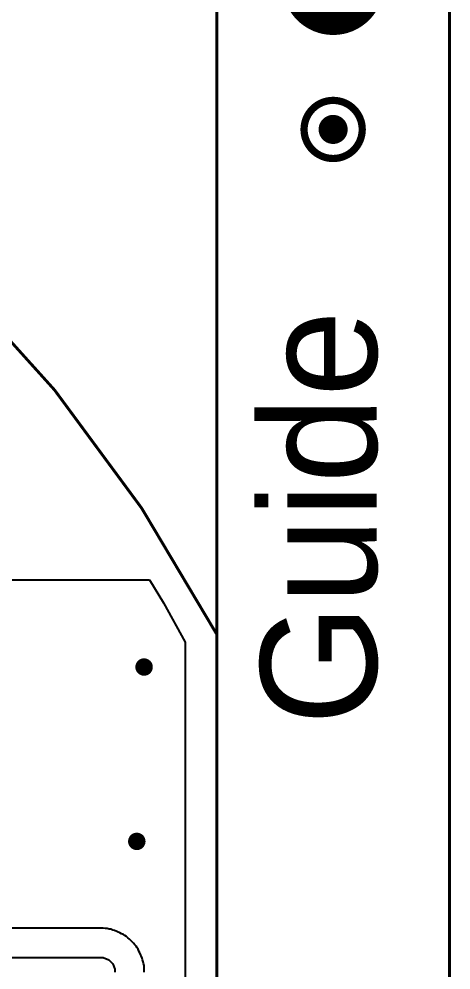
# Model space of a CAD drawing. Header units: millimetres. Extents: x 194 to 375, y 175 to 317.
# Drawn here: x 292.7 to 307.55, y 266.57 to 299.3 of the extents above; entities that cross this region are included whole.
import ezdxf

# ---------------------------------------------------------------- set-up
doc = ezdxf.new("R2010")
doc.units = ezdxf.units.MM
doc.layers.add('Mechanical20', color=56, linetype='Continuous')
doc.layers.add('TopLayer', color=1, linetype='Continuous')

msp = doc.modelspace()

# ---------------------------------------------------------------- linework, layer by layer
at = {"layer": 'Mechanical20', "const_width": 0.0999998}
msp.add_lwpolyline([(206.49999848, 273.89974938, -0.633004866005813), (299.50000044, 278.12467616)], format="xyb", dxfattribs=at)
for points in [[(299.50000044, 206.50000102), (299.50000044, 305.50000114)], [(307.49999968, 206.50000102), (307.49999968, 305.50000114)], [(299.50000044, 229.87532384), (299.50000044, 278.12467616)]]:
    msp.add_lwpolyline(points, dxfattribs=at)
at = {"layer": 'Mechanical20', "const_width": 0.0499999}
msp.add_lwpolyline([(299.47500176, 278.12467616, 1), (299.52499912, 278.12467616, 1)], format="xyb", close=True, dxfattribs=at)
msp.add_lwpolyline([(299.47500176, 278.12467616, 1), (299.52499912, 278.12467616, 1)], format="xyb", close=True, dxfattribs=at)
at = {"layer": 'TopLayer'}
for p, q in [((291.95000284, 279.99999118), (297.19062736, 279.9999988)), ((297.19062736, 279.9999988), (297.66897032, 279.21171234)), ((297.66897032, 279.21171234), (298.41572524, 277.85055936)), ((298.41572524, 277.85055936), (298.41572524, 230.14944064)), ((295.49996018, 268.00861308), (289.00000112, 268.00861816)), ((295.59941642, 268.00861562), (295.49996018, 268.00861308)), ((295.66496874, 267.99998724), (295.59941642, 268.00861562)), ((295.7310951, 267.99998724), (295.66496874, 267.99998724)), ((295.794938, 267.98288034), (295.7310951, 267.99998724)), ((295.86047, 267.9742545), (295.794938, 267.98288034)), ((295.92156462, 267.94894848), (295.86047, 267.9742545)), ((295.98543038, 267.9318365), (295.92156462, 267.94894848)), ((296.16920192, 267.85571524), (295.98543038, 267.9318365)), ((296.22646368, 267.8226546), (296.16920192, 267.85571524)), ((296.2875583, 267.79734604), (296.22646368, 267.8226546)), ((296.3399966, 267.75710736), (296.2875583, 267.79734604)), ((296.39723042, 267.72406196), (296.3399966, 267.75710736)), ((296.44397912, 267.67731072), (296.39723042, 267.72406196)), ((296.4964479, 267.63704918), (296.44397912, 267.67731072)), ((296.63709532, 267.4963916), (296.4964479, 267.63704918)), ((296.6773467, 267.44393044), (296.63709532, 267.4963916)), ((296.72409286, 267.3971792), (296.6773467, 267.44393044)), ((296.75714334, 267.33993014), (296.72409286, 267.3971792)), ((296.79737694, 267.2874893), (296.75714334, 267.33993014)), ((296.82267534, 267.22640992), (296.79737694, 267.2874893)), ((296.85573344, 267.16914308), (296.82267534, 267.22640992)), ((296.93184454, 266.98536646), (296.85573344, 267.16914308)), ((277.99997994, 266.99999686), (295.49998558, 266.99998416)), ((295.49998558, 266.99998416), (295.59944182, 266.9999867)), ((295.59944182, 266.9999867), (295.78321336, 266.92386544)), ((295.78321336, 266.92386544), (295.92386078, 266.78320786)), ((295.92386078, 266.78320786), (295.99997188, 266.59943124)), ((296.94895906, 266.92147784), (296.93184454, 266.98536646)), ((296.97425746, 266.86038576), (296.94895906, 266.92147784)), ((296.98287568, 266.79487408), (296.97425746, 266.86038576)), ((296.99998004, 266.7310261), (296.98287568, 266.79487408)), ((296.99997496, 266.66488704), (296.99998004, 266.7310261)), ((295.99997188, 266.59943124), (295.99996172, 266.499975)), ((297.0086008, 266.5993271), (296.99997496, 266.66488704)), ((297.00859064, 266.50026202), (297.0086008, 266.5993271))]:
    msp.add_line(p, q, dxfattribs=at)
for points, const_width in [([(302.624998, 300.50000098, 1), (304.37499704, 300.50000098, 1)], 1.74999904), ([(304.49999806, 295.50000082, 1), (302.49999698, 295.50000082, 1)], 0.2499995), ([(303.24999802, 295.50000082, 1), (303.74999702, 295.50000082, 1)], 0.499999), ([(302.43749774, 295.50000082, 1), (302.56249622, 295.50000082, 1)], 0.12499848), ([(304.43749882, 295.50000082, 1), (304.5624973, 295.50000082, 1)], 0.12499848), ([(296.85000066, 276.99999972, 1), (297.15000006, 276.99999972, 1)], 0.2999994), ([(296.60000116, 270.99999902, 1), (296.90000056, 270.99999902, 1)], 0.2999994)]:
    msp.add_lwpolyline(points, format="xyb", close=True, dxfattribs=dict(at, const_width=const_width))

# ---------------------------------------------------------------- texts
at = {"layer": 'Mechanical20'}
msp.add_text('Guide', height=3.99999962, rotation=90, dxfattribs=at).set_placement((305.00000214, 274.99999864))

doc.saveas('drawing.dxf')
